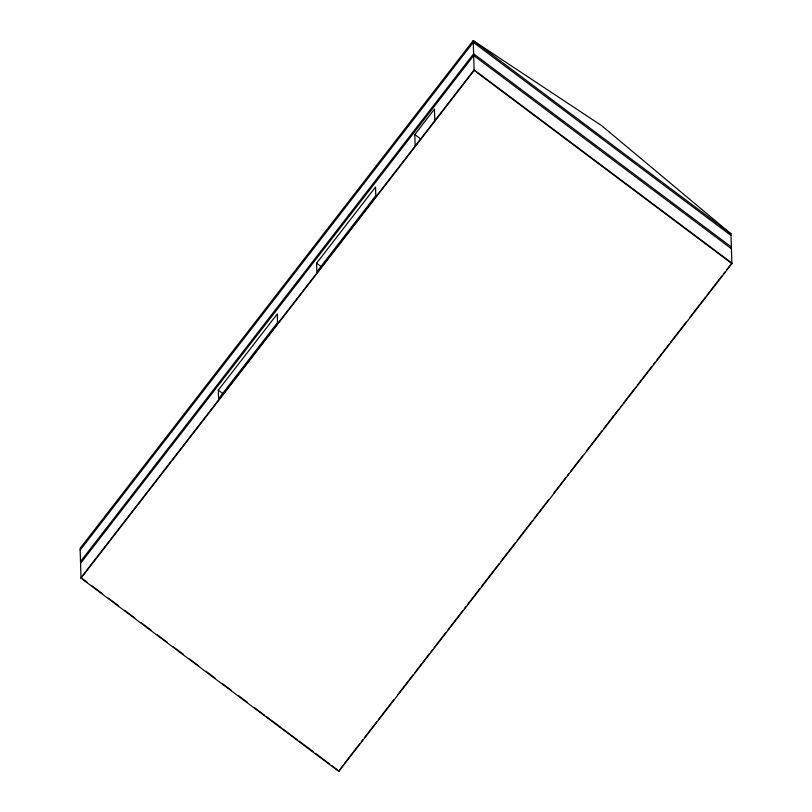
<?xml version="1.0" encoding="UTF-8"?>
<svg xmlns="http://www.w3.org/2000/svg" width="812" height="812" viewBox="0 0 812 812"><rect width="100%" height="100%" fill="white"/><g stroke="black" fill="none" stroke-linecap="round" stroke-linejoin="round"><path stroke-width="1.22" d="M80.155 550.079L473.264 42.325L731.023 235.521M80.51 561.559L473.629 53.795L731.379 247M80.571 563.284L473.68 55.52L731.429 248.716M415.165 146.028L414.8 134.548L434.461 109.163L434.816 120.633M218.296 390.156L277.268 313.99L277.542 322.597L218.57 398.763L218.296 390.156L223.138 393.779M316.578 263.21L375.55 187.044L375.814 195.651L316.853 271.817L316.578 263.21L321.41 266.833M81.038 578.195L474.147 70.431L473.213 40.6L601.733 125.728L730.962 233.805L731.906 263.636L338.787 771.4L81.038 578.195L80.094 548.364L473.213 40.6L730.962 233.805M338.787 771.4L343.425 764.813M344.968 762.813L359.706 743.782M361.259 741.782L362.802 739.783M364.355 737.773L376.768 721.756M378.311 719.747L393.82 699.721M397.697 694.717L413.207 674.681M414.759 672.681L429.487 653.65M431.04 651.65L432.593 649.641M434.146 647.641L445.768 632.619M448.102 629.615L462.83 610.583M464.383 608.584L465.936 606.584M467.479 604.575L479.892 588.548M481.435 586.548L499.268 563.518M500.821 561.508L515.559 542.487M517.102 540.477L532.611 520.451M534.164 518.452L548.892 499.421M553.551 493.412L565.954 477.385M567.507 475.385L569.06 473.376M570.603 471.376L583.016 455.349M586.893 450.345L602.392 430.319M603.945 428.31L618.683 409.289M620.236 407.279L621.779 405.279M623.332 403.27L635.735 387.253M637.288 385.243L652.026 366.222M653.569 364.212L655.122 362.213M656.675 360.213L669.078 344.186M670.631 342.187L686.14 322.151M690.017 317.147L705.526 297.111M707.069 295.111L721.807 276.08M723.36 274.08L724.903 272.081M726.456 270.071L731.886 263.068L474.127 69.862L81.017 577.626L87.107 582.184M474.147 70.431L731.906 263.636M414.8 134.548L420.606 138.893M92.182 585.99L102.322 593.592M108.412 598.16L118.562 605.762M124.652 610.33L134.802 617.932M140.892 622.499L151.032 630.112M157.122 634.669L167.272 642.282M173.362 646.839L183.512 654.452M189.602 659.009L198.727 665.86M205.832 671.179L214.967 678.03M222.072 683.349L231.207 690.2M238.312 695.519L247.437 702.37M254.542 707.688L264.692 715.301M266.722 716.823L280.932 727.471M282.962 728.993L297.162 739.641M299.192 741.163L313.402 751.81M315.432 753.333L329.642 763.98M331.661 765.503L338.766 770.821"/></g></svg>
